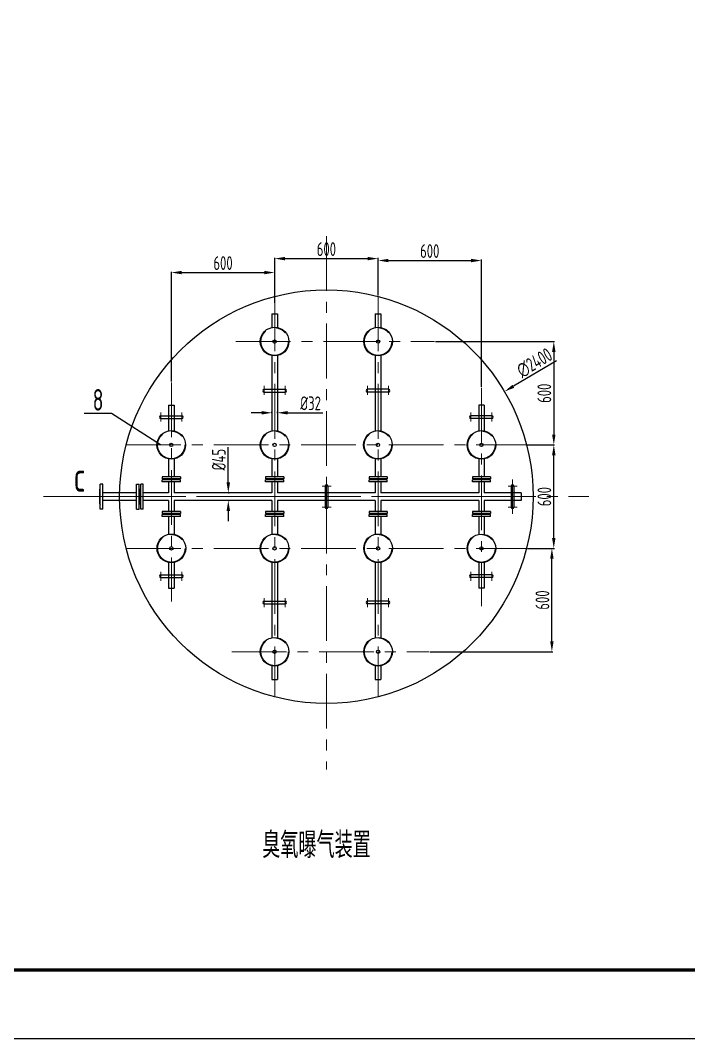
# Model space of a CAD drawing. Header units: millimetres. Extents: x -698490 to -638799, y 1500932 to 3009043.
# Drawn here: x -684612 to -680733, y 1500932 to 1506841 of the extents above; entities that cross this region are included whole.
import ezdxf

# ---------------------------------------------------------------- set-up
doc = ezdxf.new("R2010")
doc.units = ezdxf.units.MM
doc.header["$LTSCALE"] = 100
doc.header["$MEASUREMENT"] = 0
doc.linetypes.add('CENTER', pattern=[50.8, 31.75, -6.35, 6.35, -6.35])
doc.layers.get('0').update_dxf_attribs({"linetype": 'CONTINUOUS'})
doc.layers.get('DEFPOINTS').update_dxf_attribs({"linetype": 'CONTINUOUS'})
doc.layers.add('1轮廓实线层', color=7, linetype='CONTINUOUS')
for name, color, linetype, lineweight in [('中心线虚线', 1, 'CENTER', 13), ('图框线层', 1, 'CONTINUOUS', 60), ('标注', 3, 'CONTINUOUS', 15), ('设备', 4, 'CONTINUOUS', 25)]:
    doc.layers.add(name, color=color, linetype=linetype, lineweight=lineweight)
doc.styles.get("Standard").update_dxf_attribs({"font": 'tssdeng.shx', "width": 0.7, "bigfont": 'hztxt.shx'})
doc.styles.add('尺寸标注', font='Tssdeng.shx', dxfattribs={"width": 0.7, "bigfont": 'hztxt.shx'})
doc.dimstyles.new('ISO-100', dxfattribs={"dimtxt": 80, "dimasz": 60, "dimexe": 5, "dimexo": 5, "dimgap": 15, "dimtad": 1, "dimdec": 0, "dimzin": 0, "dimdsep": 46, "dimtxsty": 'Standard', "dimcen": 0, "dimadec": 0, "dimazin": 0, "dimtfac": 1, "dimtdec": 0, "dimtofl": 0, "dimtmove": 0, "dimatfit": 3, "dimfxl": 0, "dimtolj": 1, "dimtzin": 0, "dimarcsym": 0})

# ---------------------------------------------------------------- blocks, each defined once
blk = doc.blocks.new('*D28')
at = {"layer": 'DEFPOINTS', "color": 0, "ltscale": 0.5, "transparency": 16777216}
for p in [(-681801.7, 1504686.7), (-683868.8, 1503467.2)]:
    blk.add_point(p, dxfattribs=at)
at = {"layer": '标注', "color": 0, "lineweight": -2, "ltscale": 0.5, "transparency": 16777216}
blk.add_line((-681500, 1504864.7), (-681750, 1504717.2), dxfattribs=at)
at = {"layer": '标注', "color": 0, "ltscale": 0.5, "transparency": 16777216}
blk.add_solid([(-681755.1, 1504725.8), (-681744.9, 1504708.6), (-681801.7, 1504686.7)], dxfattribs=at)
at = {"layer": '标注', "color": 0, "ltscale": 0.5, "transparency": 16777216, "insert": (-681627.1, 1504853.5), "char_height": 80, "attachment_point": 5, "rotation": 30.53849}
blk.add_mtext('\\A1;∅2400', dxfattribs=at)
blk = doc.blocks.new('*D33')
at = {"layer": 'DEFPOINTS', "color": 0, "ltscale": 0.5, "transparency": 16777216}
for p in [(-683135.3, 1505377.3), (-683135.3, 1505196.7), (-683735.3, 1504739.2)]:
    blk.add_point(p, dxfattribs=at)
at = {"layer": '标注', "color": 0, "lineweight": -2, "ltscale": 0.5, "transparency": 16777216}
for p, q in [((-683735.3, 1504744.2), (-683735.3, 1505382.3)), ((-683675.3, 1505377.3), (-683195.3, 1505377.3)), ((-683135.3, 1505201.7), (-683135.3, 1505382.3))]:
    blk.add_line(p, q, dxfattribs=at)
at = {"layer": '标注', "color": 0, "ltscale": 0.5, "transparency": 16777216}
for points in [[(-683675.3, 1505387.3), (-683675.3, 1505367.3), (-683735.3, 1505377.3)], [(-683195.3, 1505387.3), (-683195.3, 1505367.3), (-683135.3, 1505377.3)]]:
    blk.add_solid(points, dxfattribs=at)
at = {"layer": '标注', "color": 0, "ltscale": 0.5, "transparency": 16777216, "insert": (-683435.3, 1505432.3), "char_height": 80, "attachment_point": 5}
blk.add_mtext('\\A1;600', dxfattribs=at)
blk = doc.blocks.new('*D34')
at = {"layer": 'DEFPOINTS', "color": 0, "ltscale": 0.5, "transparency": 16777216}
for p in [(-682535.3, 1505458.2), (-683135.3, 1505238.8), (-682535.3, 1505238.8)]:
    blk.add_point(p, dxfattribs=at)
at = {"layer": '标注', "color": 0, "lineweight": -2, "ltscale": 0.5, "transparency": 16777216}
for p, q in [((-683135.3, 1505243.8), (-683135.3, 1505463.2)), ((-683075.3, 1505458.2), (-682595.3, 1505458.2)), ((-682535.3, 1505243.8), (-682535.3, 1505463.2))]:
    blk.add_line(p, q, dxfattribs=at)
at = {"layer": '标注', "color": 0, "ltscale": 0.5, "transparency": 16777216}
for points in [[(-683075.3, 1505468.2), (-683075.3, 1505448.2), (-683135.3, 1505458.2)], [(-682595.3, 1505468.2), (-682595.3, 1505448.2), (-682535.3, 1505458.2)]]:
    blk.add_solid(points, dxfattribs=at)
at = {"layer": '标注', "color": 0, "ltscale": 0.5, "transparency": 16777216, "insert": (-682835.3, 1505513.2), "char_height": 80, "attachment_point": 5}
blk.add_mtext('\\A1;600', dxfattribs=at)
blk = doc.blocks.new('*D35')
at = {"layer": 'DEFPOINTS', "color": 0, "ltscale": 0.5, "transparency": 16777216}
for p in [(-681935.3, 1505447.1), (-682535.3, 1505238.8), (-681935.3, 1504708.3)]:
    blk.add_point(p, dxfattribs=at)
at = {"layer": '标注', "color": 0, "lineweight": -2, "ltscale": 0.5, "transparency": 16777216}
for p, q in [((-682535.3, 1505243.8), (-682535.3, 1505452.1)), ((-681935.3, 1504713.3), (-681935.3, 1505452.1)), ((-682475.3, 1505447.1), (-681995.3, 1505447.1))]:
    blk.add_line(p, q, dxfattribs=at)
at = {"layer": '标注', "color": 0, "ltscale": 0.5, "transparency": 16777216}
for points in [[(-682475.3, 1505457.1), (-682475.3, 1505437.1), (-682535.3, 1505447.1)], [(-681995.3, 1505457.1), (-681995.3, 1505437.1), (-681935.3, 1505447.1)]]:
    blk.add_solid(points, dxfattribs=at)
at = {"layer": '标注', "color": 0, "ltscale": 0.5, "transparency": 16777216, "insert": (-682235.3, 1505502.1), "char_height": 80, "attachment_point": 5}
blk.add_mtext('\\A1;600', dxfattribs=at)
blk = doc.blocks.new('*D36')
at = {"layer": 'DEFPOINTS', "color": 0, "ltscale": 0.5, "transparency": 16777216}
for p in [(-682207.1, 1504976.9), (-681673.4, 1504376.9), (-681515.2, 1504376.9)]:
    blk.add_point(p, dxfattribs=at)
at = {"layer": '标注', "color": 0, "lineweight": -2, "ltscale": 0.5, "transparency": 16777216}
for p, q in [((-682202.1, 1504976.9), (-681510.2, 1504976.9)), ((-681515.2, 1504916.9), (-681515.2, 1504436.9)), ((-681668.4, 1504376.9), (-681510.2, 1504376.9))]:
    blk.add_line(p, q, dxfattribs=at)
at = {"layer": '标注', "color": 0, "ltscale": 0.5, "transparency": 16777216}
for points in [[(-681525.2, 1504916.9), (-681505.2, 1504916.9), (-681515.2, 1504976.9)], [(-681525.2, 1504436.9), (-681505.2, 1504436.9), (-681515.2, 1504376.9)]]:
    blk.add_solid(points, dxfattribs=at)
at = {"layer": '标注', "color": 0, "ltscale": 0.5, "transparency": 16777216, "insert": (-681570.2, 1504676.9), "char_height": 80, "attachment_point": 5, "rotation": 90}
blk.add_mtext('\\A1;600', dxfattribs=at)
blk = doc.blocks.new('*D37')
at = {"layer": 'DEFPOINTS', "color": 0, "ltscale": 0.5, "transparency": 16777216}
for p in [(-681673.4, 1504376.9), (-681515.2, 1504376.9), (-681673.4, 1503776.9)]:
    blk.add_point(p, dxfattribs=at)
at = {"layer": '标注', "color": 0, "lineweight": -2, "ltscale": 0.5, "transparency": 16777216}
for p, q in [((-681668.4, 1504376.9), (-681510.2, 1504376.9)), ((-681515.2, 1503836.9), (-681515.2, 1504316.9)), ((-681668.4, 1503776.9), (-681510.2, 1503776.9))]:
    blk.add_line(p, q, dxfattribs=at)
at = {"layer": '标注', "color": 0, "ltscale": 0.5, "transparency": 16777216}
for points in [[(-681525.2, 1504316.9), (-681505.2, 1504316.9), (-681515.2, 1504376.9)], [(-681525.2, 1503836.9), (-681505.2, 1503836.9), (-681515.2, 1503776.9)]]:
    blk.add_solid(points, dxfattribs=at)
at = {"layer": '标注', "color": 0, "ltscale": 0.5, "transparency": 16777216, "insert": (-681570.2, 1504076.9), "char_height": 80, "attachment_point": 5, "rotation": 90}
blk.add_mtext('\\A1;600', dxfattribs=at)
blk = doc.blocks.new('*D38')
at = {"layer": 'DEFPOINTS', "color": 0, "ltscale": 0.5, "transparency": 16777216}
for p in [(-681673.4, 1503776.9), (-681526.3, 1503776.9), (-682240.6, 1503176.9)]:
    blk.add_point(p, dxfattribs=at)
at = {"layer": '标注', "color": 0, "lineweight": -2, "ltscale": 0.5, "transparency": 16777216}
for p, q in [((-681668.4, 1503776.9), (-681521.3, 1503776.9)), ((-681526.3, 1503236.9), (-681526.3, 1503716.9)), ((-682235.6, 1503176.9), (-681521.3, 1503176.9))]:
    blk.add_line(p, q, dxfattribs=at)
at = {"layer": '标注', "color": 0, "ltscale": 0.5, "transparency": 16777216}
for points in [[(-681536.3, 1503716.9), (-681516.3, 1503716.9), (-681526.3, 1503776.9)], [(-681536.3, 1503236.9), (-681516.3, 1503236.9), (-681526.3, 1503176.9)]]:
    blk.add_solid(points, dxfattribs=at)
at = {"layer": '标注', "color": 0, "ltscale": 0.5, "transparency": 16777216, "insert": (-681581.3, 1503476.9), "char_height": 80, "attachment_point": 5, "rotation": 90}
blk.add_mtext('\\A1;600', dxfattribs=at)
blk = doc.blocks.new('*D39')
at = {"layer": 'DEFPOINTS', "color": 0, "ltscale": 0.5, "transparency": 16777216}
for p in [(-683409, 1504099.4), (-683404.7, 1504099.4), (-683409, 1504054.4)]:
    blk.add_point(p, dxfattribs=at)
at = {"layer": '标注', "color": 0, "lineweight": -2, "ltscale": 0.5, "transparency": 16777216}
for p, q in [((-683404.7, 1504159.4), (-683404.7, 1504363.6)), ((-683404, 1504099.4), (-683399.7, 1504099.4)), ((-683404, 1504054.4), (-683399.7, 1504054.4)), ((-683404.7, 1503994.4), (-683404.7, 1503934.4))]:
    blk.add_line(p, q, dxfattribs=at)
at = {"layer": '标注', "color": 0, "ltscale": 0.5, "transparency": 16777216}
for points in [[(-683414.7, 1504159.4), (-683394.7, 1504159.4), (-683404.7, 1504099.4)], [(-683414.7, 1503994.4), (-683394.7, 1503994.4), (-683404.7, 1504054.4)]]:
    blk.add_solid(points, dxfattribs=at)
at = {"layer": '标注', "color": 0, "ltscale": 0.5, "transparency": 16777216, "insert": (-683459.7, 1504291.5), "char_height": 80, "attachment_point": 5, "rotation": 90}
blk.add_mtext('\\A1;%%C45', dxfattribs=at)
blk = doc.blocks.new('*D40')
at = {"layer": 'DEFPOINTS', "color": 0, "ltscale": 0.5, "transparency": 16777216}
for p in [(-683119.3, 1504563.6), (-683151.3, 1504556.3), (-683119.3, 1504556.3)]:
    blk.add_point(p, dxfattribs=at)
at = {"layer": '标注', "color": 0, "lineweight": -2, "ltscale": 0.5, "transparency": 16777216}
for p, q in [((-683211.3, 1504563.6), (-683271.3, 1504563.6)), ((-683151.3, 1504561.3), (-683151.3, 1504568.6)), ((-683119.3, 1504561.3), (-683119.3, 1504568.6)), ((-683059.3, 1504563.6), (-682855.1, 1504563.6))]:
    blk.add_line(p, q, dxfattribs=at)
at = {"layer": '标注', "color": 0, "ltscale": 0.5, "transparency": 16777216}
for points in [[(-683211.3, 1504573.6), (-683211.3, 1504553.6), (-683151.3, 1504563.6)], [(-683059.3, 1504573.6), (-683059.3, 1504553.6), (-683119.3, 1504563.6)]]:
    blk.add_solid(points, dxfattribs=at)
at = {"layer": '标注', "color": 0, "ltscale": 0.5, "transparency": 16777216, "insert": (-682927.2, 1504618.6), "char_height": 80, "attachment_point": 5}
blk.add_mtext('\\A1;%%C32', dxfattribs=at)

msp = doc.modelspace()

# ---------------------------------------------------------------- linework, layer by layer
at = {"color": 1}
msp.add_line((-684082.7, 1504558.6), (-684240.5, 1504558.6), dxfattribs=at)
msp.add_line((-683798.2, 1504376.9), (-684082.7, 1504558.6))
msp.add_lwpolyline([(-690095.7, 1500931.8), (-666335.7, 1500931.8), (-666335.7, 1517731.8), (-690095.7, 1517731.8)], close=True)
at = {"layer": '1轮廓实线层'}
for centre, radius in [((-683135.9, 1504976.9), 83.2), ((-682535.3, 1504976.9), 83.2), ((-683135.9, 1504976.9), 9.9), ((-682535.3, 1504976.9), 9.9), ((-683735.8, 1504376.9), 83.2), ((-683135.9, 1504376.9), 83.2), ((-682536.1, 1504376.9), 83.2), ((-681935.3, 1504376.9), 83.2), ((-683735.8, 1504376.9), 9.9), ((-683135.9, 1504376.9), 9.9), ((-682536.1, 1504376.9), 9.9), ((-681935.3, 1504376.9), 9.9), ((-683735.3, 1503776.9), 83.2), ((-683135.9, 1503776.9), 83.2), ((-682535.3, 1503776.9), 83.2), ((-681935.3, 1503776.7), 83.2), ((-683735.3, 1503776.9), 9.9), ((-683135.9, 1503776.9), 9.9), ((-682535.3, 1503776.9), 9.9), ((-681935.3, 1503776.7), 9.9), ((-683135.9, 1503176.9), 83.2), ((-682535.3, 1503176.9), 83.2), ((-683135.9, 1503176.9), 9.9), ((-682535.3, 1503176.9), 9.9)]:
    msp.add_circle(centre, radius, dxfattribs=at)
at = {"layer": '中心线虚线', "ltscale": 0.1}
for p, q in [((-682835.3, 1505588.8), (-682835.3, 1502493.3)), ((-683135.3, 1505238.8), (-683135.3, 1502915.1)), ((-682535.3, 1505238.8), (-682535.3, 1502915.1)), ((-683360.3, 1504976.9), (-682207.1, 1504976.9)), ((-683735.3, 1504739.2), (-683735.3, 1503468.2)), ((-683195.8, 1504666.9), (-683195.8, 1504719)), ((-683074.2, 1504666.9), (-683074.2, 1504719)), ((-682596.3, 1504666.9), (-682596.3, 1504719)), ((-682474.7, 1504666.9), (-682474.7, 1504719)), ((-681935.3, 1504708.3), (-681935.3, 1503441.7)), ((-683735.3, 1504637.8), (-683735.3, 1504437.8)), ((-683795.8, 1504513), (-683795.8, 1504565.2)), ((-683674.2, 1504513), (-683674.2, 1504565.2)), ((-681996.3, 1504513), (-681996.3, 1504565.2)), ((-681874.7, 1504513), (-681874.7, 1504565.2)), ((-683997.1, 1504376.9), (-681673.4, 1504376.9)), ((-682835.3, 1504177), (-682835.3, 1503976.9)), ((-681755.2, 1504177.3), (-681755.2, 1503977.2)), ((-682860, 1504137.5), (-682807.9, 1504137.5)), ((-681779.9, 1504137.7), (-681727.8, 1504137.7)), ((-684477.1, 1504076.9), (-681312.1, 1504076.9)), ((-682860, 1504016.4), (-682807.9, 1504016.4)), ((-682860, 1504015.9), (-682807.9, 1504015.9)), ((-681779.9, 1504016.1), (-681727.8, 1504016.1)), ((-683997.1, 1503776.9), (-681673.4, 1503776.9)), ((-683795.8, 1503640.9), (-683795.8, 1503588.7)), ((-683674.2, 1503640.9), (-683674.2, 1503588.7)), ((-681996.3, 1503640.9), (-681996.3, 1503588.7)), ((-681874.7, 1503640.9), (-681874.7, 1503588.7)), ((-683195.8, 1503487), (-683195.8, 1503434.8)), ((-683074.2, 1503487), (-683074.2, 1503434.8)), ((-682596.3, 1503487), (-682596.3, 1503434.8)), ((-682474.7, 1503487), (-682474.7, 1503434.8)), ((-683384.9, 1503176.9), (-682240.6, 1503176.9))]:
    msp.add_line(p, q, dxfattribs=at)
at = {"layer": '中心线虚线', "ltscale": 0.2}
msp.add_line((-681683.9, 1504076.9), (-684308.5, 1504076.9), dxfattribs=at)
at = {"layer": '中心线虚线', "ltscale": 0.1}
for centre in [(-683135.9, 1504976.9), (-682535.3, 1504976.9), (-683735.8, 1504376.9), (-683135.9, 1504376.9), (-682536.1, 1504376.9), (-681935.3, 1504376.9), (-683735.3, 1503776.9), (-683135.9, 1503776.9), (-682535.3, 1503776.9), (-681935.3, 1503776.7), (-683135.9, 1503176.9), (-682535.3, 1503176.9)]:
    msp.add_circle(centre, 79.5, dxfattribs=at)
at = {"layer": '图框线层'}
msp.add_lwpolyline([(-689095.7, 1501331.8), (-666735.7, 1501331.8), (-666735.7, 1517331.8), (-689095.7, 1517331.8)], close=True, dxfattribs=at)
at = {"layer": '设备'}
for p, q in [((-683151.3, 1505137.2), (-683151.3, 1505054.9)), ((-683119.3, 1505137.2), (-683119.3, 1505054.7)), ((-682551.3, 1505137.2), (-682551.3, 1505054.8)), ((-682519.3, 1505137.2), (-682519.3, 1505054.8)), ((-683151.3, 1504899), (-683151.3, 1504454.9)), ((-683119.3, 1504899.2), (-683119.3, 1504454.7)), ((-682551.3, 1504899.1), (-682551.3, 1504455)), ((-682519.3, 1504899.1), (-682519.3, 1504454.6)), ((-683195.8, 1504699.7), (-683074.2, 1504699.7)), ((-683195.8, 1504683.7), (-683074.2, 1504683.7)), ((-682474.7, 1504699.7), (-682596.3, 1504699.7)), ((-682474.7, 1504683.7), (-682596.3, 1504683.7)), ((-683751.3, 1504608.4), (-683751.3, 1504454.9)), ((-683719.3, 1504608.4), (-683719.3, 1504454.7)), ((-681951.3, 1504608.4), (-681951.3, 1504454.8)), ((-681919.3, 1504608.4), (-681919.3, 1504454.8)), ((-683795.8, 1504545.8), (-683674.2, 1504545.8)), ((-683795.8, 1504529.8), (-683674.2, 1504529.8)), ((-681874.7, 1504545.8), (-681996.3, 1504545.8)), ((-681874.7, 1504529.8), (-681996.3, 1504529.8)), ((-683751.3, 1504299), (-683751.3, 1504192.4)), ((-683719.3, 1504299.2), (-683719.3, 1504192.4)), ((-683151.3, 1504299), (-683151.3, 1504192.4)), ((-683119.3, 1504299.2), (-683119.3, 1504192.4)), ((-682551.3, 1504298.9), (-682551.3, 1504192.4)), ((-682519.3, 1504299.3), (-682519.3, 1504192.4)), ((-681951.3, 1504299.1), (-681951.3, 1504192.4)), ((-681919.3, 1504299.1), (-681919.3, 1504192.4)), ((-684148.3, 1504004.4), (-684148.3, 1504149.4)), ((-684133.3, 1504149.4), (-684148.3, 1504149.4)), ((-684133.3, 1504004.4), (-684133.3, 1504149.4)), ((-683937.3, 1504004.4), (-683937.3, 1504149.4)), ((-683937.3, 1504149.4), (-683922.3, 1504149.4)), ((-683922.3, 1504004.4), (-683922.3, 1504149.4)), ((-683913.3, 1504004.4), (-683913.3, 1504149.4)), ((-683898.3, 1504149.4), (-683913.3, 1504149.4)), ((-683898.3, 1504004.4), (-683898.3, 1504149.4)), ((-683787.8, 1504192.4), (-683787.8, 1504180.4)), ((-683682.8, 1504192.4), (-683787.8, 1504192.4)), ((-683682.8, 1504180.4), (-683787.8, 1504180.4)), ((-683787.8, 1504162.9), (-683787.8, 1504174.9)), ((-683682.8, 1504174.9), (-683787.8, 1504174.9)), ((-683682.8, 1504162.9), (-683787.8, 1504162.9)), ((-683774.8, 1504180.4), (-683772.8, 1504178.4)), ((-683774.8, 1504174.9), (-683772.8, 1504176.9)), ((-683697.8, 1504178.4), (-683772.8, 1504178.4)), ((-683697.8, 1504176.9), (-683772.8, 1504176.9)), ((-683751.3, 1504162.9), (-683751.3, 1504099.4)), ((-683719.3, 1504162.9), (-683719.3, 1504099.4)), ((-683695.8, 1504180.4), (-683697.8, 1504178.4)), ((-683695.8, 1504174.9), (-683697.8, 1504176.9)), ((-683682.8, 1504192.4), (-683682.8, 1504180.4)), ((-683682.8, 1504162.9), (-683682.8, 1504174.9)), ((-683187.8, 1504192.4), (-683187.8, 1504180.4)), ((-683082.8, 1504192.4), (-683187.8, 1504192.4)), ((-683082.8, 1504180.4), (-683187.8, 1504180.4)), ((-683187.8, 1504162.9), (-683187.8, 1504174.9)), ((-683082.8, 1504174.9), (-683187.8, 1504174.9)), ((-683082.8, 1504162.9), (-683187.8, 1504162.9)), ((-683174.8, 1504180.4), (-683172.8, 1504178.4)), ((-683174.8, 1504174.9), (-683172.8, 1504176.9)), ((-683097.8, 1504178.4), (-683172.8, 1504178.4)), ((-683097.8, 1504176.9), (-683172.8, 1504176.9)), ((-683151.3, 1504162.9), (-683151.3, 1504099.4)), ((-683119.3, 1504162.9), (-683119.3, 1504099.4)), ((-683095.8, 1504180.4), (-683097.8, 1504178.4)), ((-683095.8, 1504174.9), (-683097.8, 1504176.9)), ((-683082.8, 1504192.4), (-683082.8, 1504180.4)), ((-683082.8, 1504162.9), (-683082.8, 1504174.9)), ((-682587.8, 1504192.4), (-682587.8, 1504180.4)), ((-682482.8, 1504192.4), (-682587.8, 1504192.4)), ((-682482.8, 1504180.4), (-682587.8, 1504180.4)), ((-682587.8, 1504162.9), (-682587.8, 1504174.9)), ((-682482.8, 1504174.9), (-682587.8, 1504174.9)), ((-682482.8, 1504162.9), (-682587.8, 1504162.9)), ((-682574.8, 1504180.4), (-682572.8, 1504178.4)), ((-682574.8, 1504174.9), (-682572.8, 1504176.9)), ((-682497.8, 1504178.4), (-682572.8, 1504178.4)), ((-682497.8, 1504176.9), (-682572.8, 1504176.9)), ((-682551.3, 1504162.9), (-682551.3, 1504099.4)), ((-682519.3, 1504162.9), (-682519.3, 1504099.4)), ((-682495.8, 1504180.4), (-682497.8, 1504178.4)), ((-682495.8, 1504174.9), (-682497.8, 1504176.9)), ((-682482.8, 1504192.4), (-682482.8, 1504180.4)), ((-682482.8, 1504162.9), (-682482.8, 1504174.9)), ((-681987.8, 1504192.4), (-681987.8, 1504180.4)), ((-681882.8, 1504192.4), (-681987.8, 1504192.4)), ((-681882.8, 1504180.4), (-681987.8, 1504180.4)), ((-681987.8, 1504162.9), (-681987.8, 1504174.9)), ((-681882.8, 1504174.9), (-681987.8, 1504174.9)), ((-681882.8, 1504162.9), (-681987.8, 1504162.9)), ((-681974.8, 1504180.4), (-681972.8, 1504178.4)), ((-681974.8, 1504174.9), (-681972.8, 1504176.9)), ((-681897.8, 1504178.4), (-681972.8, 1504178.4)), ((-681897.8, 1504176.9), (-681972.8, 1504176.9)), ((-681951.3, 1504162.9), (-681951.3, 1504099.4)), ((-681919.3, 1504162.9), (-681919.3, 1504099.4)), ((-681895.8, 1504180.4), (-681897.8, 1504178.4)), ((-681895.8, 1504174.9), (-681897.8, 1504176.9)), ((-681882.8, 1504192.4), (-681882.8, 1504180.4)), ((-681882.8, 1504162.9), (-681882.8, 1504174.9)), ((-684151.3, 1504119.4), (-684148.3, 1504122.4)), ((-684151.3, 1504034.4), (-684151.3, 1504119.4)), ((-683937.3, 1504099.4), (-684133.3, 1504099.4)), ((-683919.3, 1504119.4), (-683922.3, 1504122.4)), ((-683919.3, 1504034.4), (-683919.3, 1504119.4)), ((-683916.3, 1504119.4), (-683913.3, 1504122.4)), ((-683916.3, 1504034.4), (-683916.3, 1504119.4)), ((-683751.3, 1504099.4), (-683898.3, 1504099.4)), ((-683151.3, 1504099.4), (-683719.3, 1504099.4)), ((-682551.3, 1504099.4), (-683119.3, 1504099.4)), ((-682843.3, 1504137.5), (-682843.3, 1504015.9)), ((-682827.3, 1504137.5), (-682827.3, 1504015.9)), ((-681951.3, 1504099.4), (-682519.3, 1504099.4)), ((-681704.8, 1504099.4), (-681919.3, 1504099.4)), ((-681763.2, 1504137.7), (-681763.2, 1504016.1)), ((-681747.2, 1504137.7), (-681747.2, 1504016.1)), ((-681704.8, 1504099.4), (-681704.8, 1504054.4)), ((-684151.3, 1504034.4), (-684148.3, 1504031.4)), ((-683937.3, 1504054.4), (-684133.3, 1504054.4)), ((-683919.3, 1504034.4), (-683922.3, 1504031.4)), ((-683916.3, 1504034.4), (-683913.3, 1504031.4)), ((-683751.3, 1504054.4), (-683898.3, 1504054.4)), ((-683751.3, 1504054.4), (-683751.3, 1503990.9)), ((-683719.3, 1504054.4), (-683719.3, 1503990.9)), ((-683151.3, 1504054.4), (-683719.3, 1504054.4)), ((-683151.3, 1504054.4), (-683151.3, 1503990.9)), ((-683119.3, 1504054.4), (-683119.3, 1503990.9)), ((-682551.3, 1504054.4), (-683119.3, 1504054.4)), ((-682551.3, 1504054.4), (-682551.3, 1503990.9)), ((-681951.3, 1504054.4), (-682519.3, 1504054.4)), ((-682519.3, 1504054.4), (-682519.3, 1503990.9)), ((-681951.3, 1504054.4), (-681951.3, 1503990.9)), ((-681704.8, 1504054.4), (-681919.3, 1504054.4)), ((-681919.3, 1504054.4), (-681919.3, 1503990.9)), ((-684133.3, 1504004.4), (-684148.3, 1504004.4)), ((-683937.3, 1504004.4), (-683922.3, 1504004.4)), ((-683898.3, 1504004.4), (-683913.3, 1504004.4)), ((-683787.8, 1503990.9), (-683787.8, 1503978.9)), ((-683682.8, 1503990.9), (-683787.8, 1503990.9)), ((-683682.8, 1503978.9), (-683787.8, 1503978.9)), ((-683787.8, 1503961.5), (-683787.8, 1503973.5)), ((-683682.8, 1503973.5), (-683787.8, 1503973.5)), ((-683774.8, 1503978.9), (-683772.8, 1503976.9)), ((-683774.8, 1503973.5), (-683772.8, 1503975.5)), ((-683697.8, 1503976.9), (-683772.8, 1503976.9)), ((-683697.8, 1503975.5), (-683772.8, 1503975.5)), ((-683695.8, 1503978.9), (-683697.8, 1503976.9)), ((-683695.8, 1503973.5), (-683697.8, 1503975.5)), ((-683682.8, 1503990.9), (-683682.8, 1503978.9)), ((-683682.8, 1503961.5), (-683682.8, 1503973.5)), ((-683187.8, 1503990.9), (-683187.8, 1503978.9)), ((-683082.8, 1503990.9), (-683187.8, 1503990.9)), ((-683082.8, 1503978.9), (-683187.8, 1503978.9)), ((-683187.8, 1503961.5), (-683187.8, 1503973.5)), ((-683082.8, 1503973.5), (-683187.8, 1503973.5)), ((-683174.8, 1503978.9), (-683172.8, 1503976.9)), ((-683174.8, 1503973.5), (-683172.8, 1503975.5)), ((-683097.8, 1503976.9), (-683172.8, 1503976.9)), ((-683097.8, 1503975.5), (-683172.8, 1503975.5)), ((-683095.8, 1503978.9), (-683097.8, 1503976.9)), ((-683095.8, 1503973.5), (-683097.8, 1503975.5)), ((-683082.8, 1503990.9), (-683082.8, 1503978.9)), ((-683082.8, 1503961.5), (-683082.8, 1503973.5)), ((-682587.8, 1503990.9), (-682587.8, 1503978.9)), ((-682482.8, 1503990.9), (-682587.8, 1503990.9)), ((-682482.8, 1503978.9), (-682587.8, 1503978.9)), ((-682587.8, 1503961.5), (-682587.8, 1503973.5)), ((-682482.8, 1503973.5), (-682587.8, 1503973.5)), ((-682574.8, 1503978.9), (-682572.8, 1503976.9)), ((-682574.8, 1503973.5), (-682572.8, 1503975.5)), ((-682497.8, 1503976.9), (-682572.8, 1503976.9)), ((-682497.8, 1503975.5), (-682572.8, 1503975.5)), ((-682495.8, 1503978.9), (-682497.8, 1503976.9)), ((-682495.8, 1503973.5), (-682497.8, 1503975.5)), ((-682482.8, 1503990.9), (-682482.8, 1503978.9)), ((-682482.8, 1503961.5), (-682482.8, 1503973.5)), ((-681987.8, 1503990.9), (-681987.8, 1503978.9)), ((-681882.8, 1503990.9), (-681987.8, 1503990.9)), ((-681882.8, 1503978.9), (-681987.8, 1503978.9)), ((-681987.8, 1503961.5), (-681987.8, 1503973.5)), ((-681882.8, 1503973.5), (-681987.8, 1503973.5)), ((-681974.8, 1503978.9), (-681972.8, 1503976.9)), ((-681974.8, 1503973.5), (-681972.8, 1503975.5)), ((-681897.8, 1503976.9), (-681972.8, 1503976.9)), ((-681897.8, 1503975.5), (-681972.8, 1503975.5)), ((-681895.8, 1503978.9), (-681897.8, 1503976.9)), ((-681895.8, 1503973.5), (-681897.8, 1503975.5)), ((-681882.8, 1503990.9), (-681882.8, 1503978.9)), ((-681882.8, 1503961.5), (-681882.8, 1503973.5)), ((-683682.8, 1503961.5), (-683787.8, 1503961.5)), ((-683751.3, 1503961.5), (-683751.3, 1503854.8)), ((-683719.3, 1503961.5), (-683719.3, 1503854.8)), ((-683082.8, 1503961.5), (-683187.8, 1503961.5)), ((-683151.3, 1503961.5), (-683151.3, 1503854.9)), ((-683119.3, 1503961.5), (-683119.3, 1503854.7)), ((-682482.8, 1503961.5), (-682587.8, 1503961.5)), ((-682551.3, 1503961.5), (-682551.3, 1503854.8)), ((-682519.3, 1503961.5), (-682519.3, 1503854.8)), ((-681882.8, 1503961.5), (-681987.8, 1503961.5)), ((-681951.3, 1503961.5), (-681951.3, 1503854.5)), ((-681919.3, 1503961.5), (-681919.3, 1503854.5)), ((-683751.3, 1503699.1), (-683751.3, 1503545.5)), ((-683719.3, 1503699.1), (-683719.3, 1503545.5)), ((-683151.3, 1503699), (-683151.3, 1503254.9)), ((-683119.3, 1503699.2), (-683119.3, 1503254.7)), ((-682551.3, 1503699.1), (-682551.3, 1503254.8)), ((-682519.3, 1503699.1), (-682519.3, 1503254.8)), ((-681951.3, 1503698.9), (-681951.3, 1503545.5)), ((-681919.3, 1503698.9), (-681919.3, 1503545.5)), ((-683795.8, 1503624.1), (-683674.2, 1503624.1)), ((-681874.7, 1503624.1), (-681996.3, 1503624.1)), ((-683795.8, 1503608.1), (-683674.2, 1503608.1)), ((-681874.7, 1503608.1), (-681996.3, 1503608.1)), ((-683195.8, 1503470.2), (-683074.2, 1503470.2)), ((-683195.8, 1503454.2), (-683074.2, 1503454.2)), ((-682474.7, 1503470.2), (-682596.3, 1503470.2)), ((-682474.7, 1503454.2), (-682596.3, 1503454.2)), ((-683151.3, 1503099), (-683151.3, 1503016.7)), ((-683119.3, 1503099.2), (-683119.3, 1503016.7)), ((-682551.3, 1503099.1), (-682551.3, 1503016.7)), ((-682519.3, 1503099.1), (-682519.3, 1503016.7))]:
    msp.add_line(p, q, dxfattribs=at)
at = {"layer": '设备', "ltscale": 0.5}
for p, q in [((-683151.3, 1505137.2), (-683119.3, 1505137.2)), ((-682551.3, 1505137.2), (-682519.3, 1505137.2)), ((-683751.3, 1504608.4), (-683719.3, 1504608.4)), ((-681919.3, 1504608.4), (-681951.3, 1504608.4)), ((-683751.3, 1503545.5), (-683719.3, 1503545.5)), ((-681919.3, 1503545.5), (-681951.3, 1503545.5)), ((-683151.3, 1503016.7), (-683119.3, 1503016.7)), ((-682551.3, 1503016.7), (-682519.3, 1503016.7))]:
    msp.add_line(p, q, dxfattribs=at)
at = {"layer": '设备'}
msp.add_circle((-682835.3, 1504076.9), 1200, dxfattribs=at)
for centre, start, end in [((-683195.8, 1504691.7), 90, 270), ((-683074.2, 1504691.7), 270, 90), ((-682596.3, 1504691.7), 90, 270), ((-682474.7, 1504691.7), 270, 90), ((-683795.8, 1504537.8), 90, 270), ((-683674.2, 1504537.8), 270, 90), ((-681996.3, 1504537.8), 90, 270), ((-681874.7, 1504537.8), 270, 90), ((-682835.3, 1504137.5), 0, 180), ((-681755.2, 1504137.7), 0, 180), ((-682835.3, 1504016.4), 180, 0), ((-682835.3, 1504015.9), 180, 0), ((-681755.2, 1504016.1), 180, 0), ((-683795.8, 1503616.1), 90, 270), ((-683674.2, 1503616.1), 270, 90), ((-681996.3, 1503616.1), 90, 270), ((-681874.7, 1503616.1), 270, 90), ((-683195.8, 1503462.2), 90, 270), ((-683074.2, 1503462.2), 270, 90), ((-682596.3, 1503462.2), 90, 270), ((-682474.7, 1503462.2), 270, 90)]:
    msp.add_arc(centre, 8, start, end, dxfattribs=at)

# ---------------------------------------------------------------- texts
at = {"attachment_point": 5, "style": '尺寸标注'}
for s, insert, char_height, width in [('8', (-684160.6, 1504638.6), 125, 375), ('臭氧曝气装置', (-682892.6, 1502054.6), 150, 1304.847)]:
    msp.add_mtext(s, dxfattribs=dict(at, insert=insert, char_height=char_height, width=width))
at = {"color": 2, "insert": (-684267.9, 1504192.5), "char_height": 175, "width": 375, "attachment_point": 5, "style": '尺寸标注'}
msp.add_mtext('c', dxfattribs=at)

# ---------------------------------------------------------------- dimensions: what is measured, and where the dimension line sits
at = {"layer": '标注', "ltscale": 0.5}
for base, p1, p2, picture, middle in [((-682535.3, 1505458.2), (-683135.3, 1505238.8), (-682535.3, 1505238.8), '*D34', (-682835.3, 1505513.2)), ((-681935.3, 1505447.1), (-682535.3, 1505238.8), (-681935.3, 1504708.3), '*D35', (-682235.3, 1505502.1)), ((-683135.3, 1505377.3), (-683735.3, 1504739.2), (-683135.3, 1505196.7), '*D33', (-683435.3, 1505432.3))]:
    dim = msp.add_linear_dim(base=base, p1=p1, p2=p2, dimstyle='ISO-100', dxfattribs=at)
    dim.commit()
    dim.dimension.update_dxf_attribs({"geometry": picture, "text_midpoint": middle})
dim = msp.add_diameter_dim_2p(p1=(-683868.8, 1503467.2), p2=(-681801.7, 1504686.7), dimstyle='ISO-100', dxfattribs=at)
dim.commit()
dim.dimension.update_dxf_attribs({"geometry": '*D28', "text_midpoint": (-681627.1, 1504853.5)})
for base, p1, p2, picture, middle in [((-681515.2, 1504376.9), (-682207.1, 1504976.9), (-681673.4, 1504376.9), '*D36', (-681570.2, 1504676.9)), ((-681515.2, 1504376.9), (-681673.4, 1503776.9), (-681673.4, 1504376.9), '*D37', (-681570.2, 1504076.9)), ((-681526.3, 1503776.9), (-682240.6, 1503176.9), (-681673.4, 1503776.9), '*D38', (-681581.3, 1503476.9))]:
    dim = msp.add_linear_dim(base=base, p1=p1, p2=p2, angle=90, dimstyle='ISO-100', dxfattribs=at)
    dim.commit()
    dim.dimension.update_dxf_attribs({"geometry": picture, "text_midpoint": middle})
dim = msp.add_linear_dim(base=(-683119.3, 1504563.6), p1=(-683151.3, 1504556.3), p2=(-683119.3, 1504556.3), text='%%C32', dimstyle='ISO-100', dxfattribs=at)
dim.commit()
dim.dimension.update_dxf_attribs({"geometry": '*D40', "text_midpoint": (-682927.2, 1504618.6)})
dim = msp.add_linear_dim(base=(-683404.7, 1504099.4), p1=(-683409, 1504054.4), p2=(-683409, 1504099.4), angle=90, text='%%C<>', dimstyle='ISO-100', dxfattribs=at)
dim.commit()
dim.dimension.update_dxf_attribs({"geometry": '*D39', "text_midpoint": (-683459.7, 1504291.5)})

doc.saveas('drawing.dxf')
